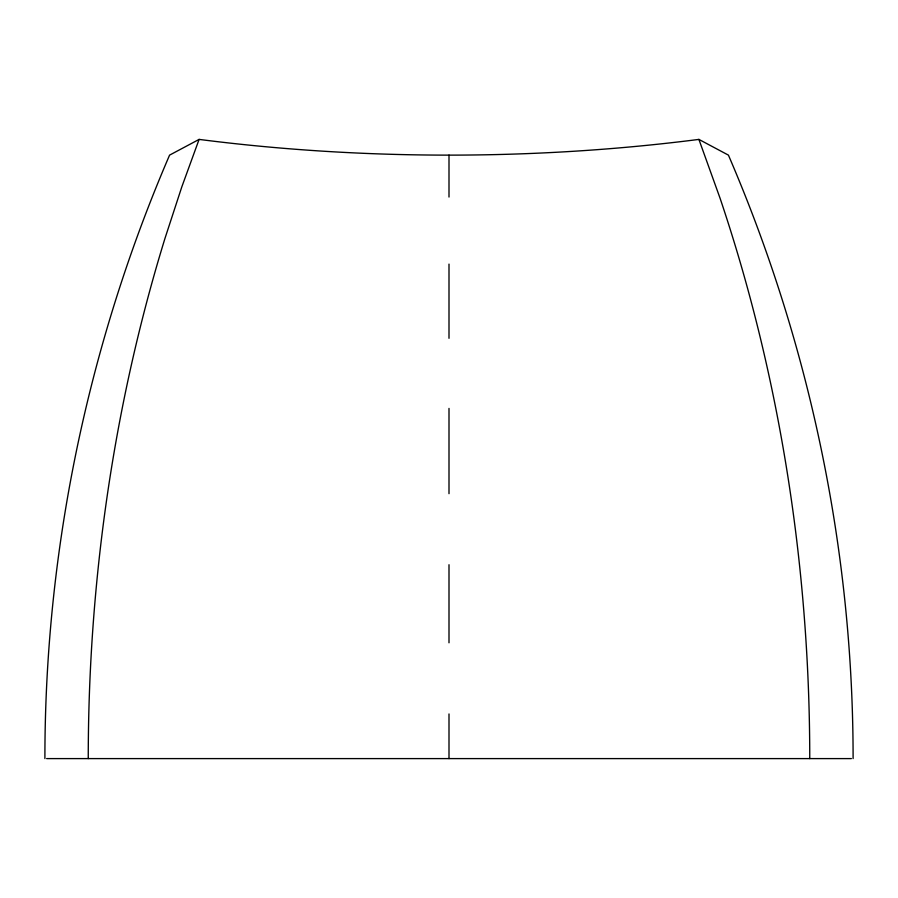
<?xml version="1.0" encoding="UTF-8"?>
<svg xmlns="http://www.w3.org/2000/svg" width="898" height="898" viewBox="0 0 898 898"><rect width="100%" height="100%" fill="white"/><g stroke="black" fill="none" stroke-linecap="round" stroke-linejoin="round"><path stroke-width="1.35" d="M44.9 758.597C44.821 551.709 87.69 345.101 169.576 155.13L199.098 139.403A950.32 446.733 0 0 0 698.902 139.403L728.424 155.13C810.31 345.101 853.179 551.709 853.1 758.597M199.098 139.403L181.789 186.941L165.041 238.172A1301.213 920.091 90 0 0 88.251 758.597M46.64 758.597L851.36 758.597M698.902 139.403L720.005 198.065A1301.213 920.091 -90 0 1 809.749 758.597M449 155.13L449 197.044M449 264.102L449 338.299M449 408.422L449 493.676M449 564.73L449 642.8M449 713.955L449 758.597"/></g></svg>
